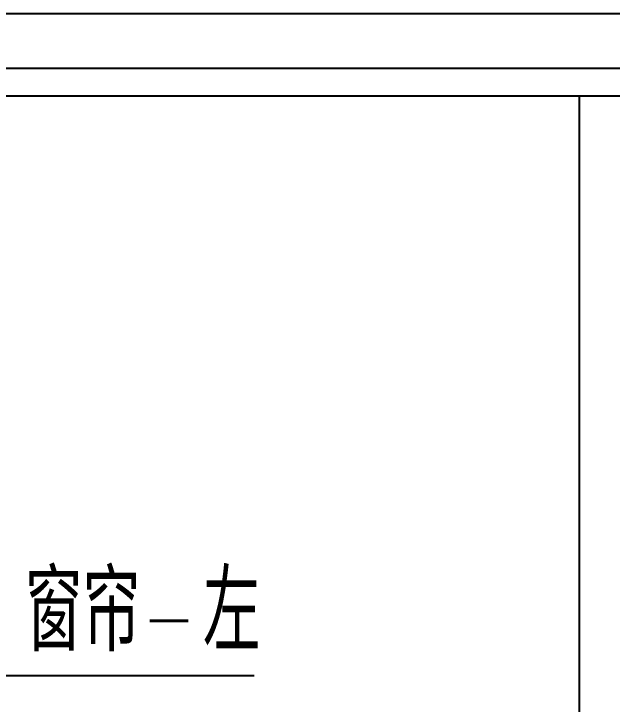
# Model space of a CAD drawing. Extents: x 23971 to 232415, y -48119 to 67869.
# Drawn here: x 165140 to 166403, y 32940 to 34397 of the extents above; entities that cross this region are included whole.
import ezdxf

# ---------------------------------------------------------------- set-up
doc = ezdxf.new("R2010")
doc.units = 0
doc.header["$LTSCALE"] = 1000
doc.header["$MEASUREMENT"] = 0
doc.layers.add('DIM_SYMB', color=3, linetype='Continuous')
doc.layers.add('PUB_TEXT', color=7, linetype='Continuous')
doc.styles.add('_TCH_DIM', font='SIMPLEX', dxfattribs={"bigfont": 'GBCBIG'})

# ---------------------------------------------------------------- blocks, each defined once
blk = doc.blocks.new('次卧摆放方案图框')
at = {"color": 251}
blk.add_line((25026.8, 17757), (372.5, 17757), dxfattribs=at)
for p, q in [((24852.9, 17583.2), (546.3, 17583.2)), ((21375.6, 667.1), (21375.6, 17583.2))]:
    blk.add_line(p, q)
blk.add_lwpolyline([(-25.1, 145.5), (25374.5, 145.5), (25374.5, 18104.8), (-25.1, 18104.8)], close=True)

msp = doc.modelspace()

# ---------------------------------------------------------------- linework, layer by layer
at = {"layer": 'DIM_SYMB'}
msp.add_lwpolyline([(165646.6, 32999.2), (165055.9, 32999.2), (164635, 32999.2)], dxfattribs=at)

# ---------------------------------------------------------------- block references
at = {"xscale": 0.3330153595476334, "yscale": 0.3330153595476334, "zscale": 0.3330153595476334}
msp.add_blockref('次卧摆放方案图框', (159215.4, 28368.2), dxfattribs=at)

# ---------------------------------------------------------------- texts
at = {"layer": 'PUB_TEXT', "style": '_TCH_DIM'}
for s, height, p in [('窗帘', 168.79, (165162.9, 33051.7)), ('左', 168.8, (165538.6, 33051.7))]:
    msp.add_text(s, height=height, dxfattribs=at).set_placement(p)
at = {"layer": 'PUB_TEXT', "style": '_TCH_DIM', "width": 0.705882}
msp.add_text('-', height=148.8, dxfattribs=at).set_placement((165408.6, 33051.7))

doc.saveas('drawing.dxf')
